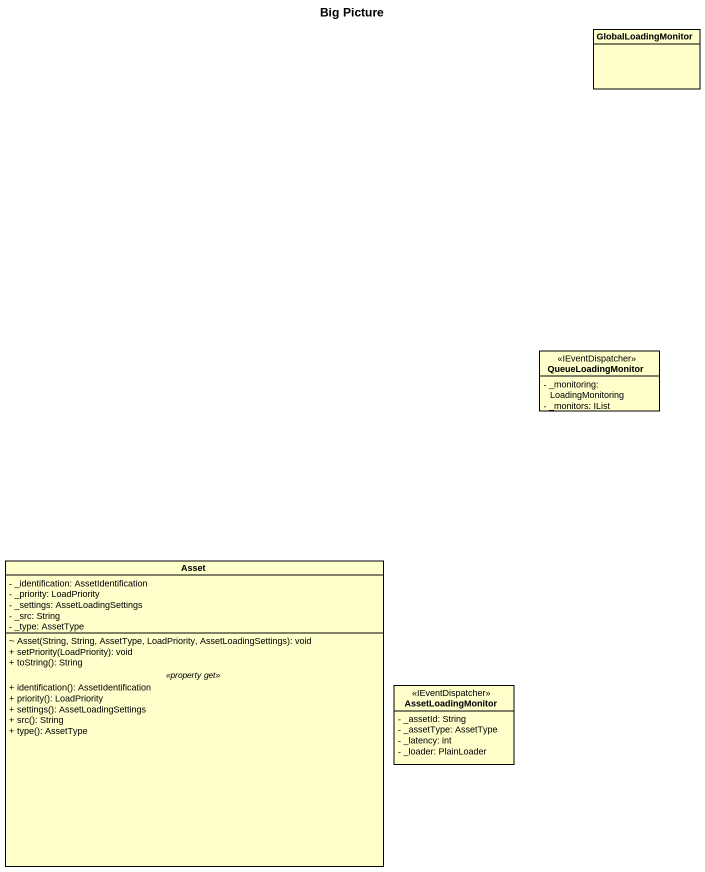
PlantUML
@startuml
title Big Picture
hide circle
hide empty members
skinparam classAttributeIconSize 0
class GlobalLoadingMonitor
class QueueLoadingMonitor <<IEventDispatcher>> {
  - _monitoring: LoadingMonitoring
  - _monitors: IList
}
class Asset {
  - _identification: AssetIdentification
  - _priority: LoadPriority
  - _settings: AssetLoadingSettings
  - _src: String
  - _type: AssetType
  --
  ~ Asset(String, String, AssetType, LoadPriority, AssetLoadingSettings): void
  + setPriority(LoadPriority): void
  + toString(): String
  .. <<property get>> ..
  + identification(): AssetIdentification
  + priority(): LoadPriority
  + settings(): AssetLoadingSettings
  + src(): String
  + type(): AssetType
}
class AssetLoadingMonitor <<IEventDispatcher>> {
  - _assetId: String
  - _assetType: AssetType
  - _latency: int
  - _loader: PlainLoader
}
@enduml
